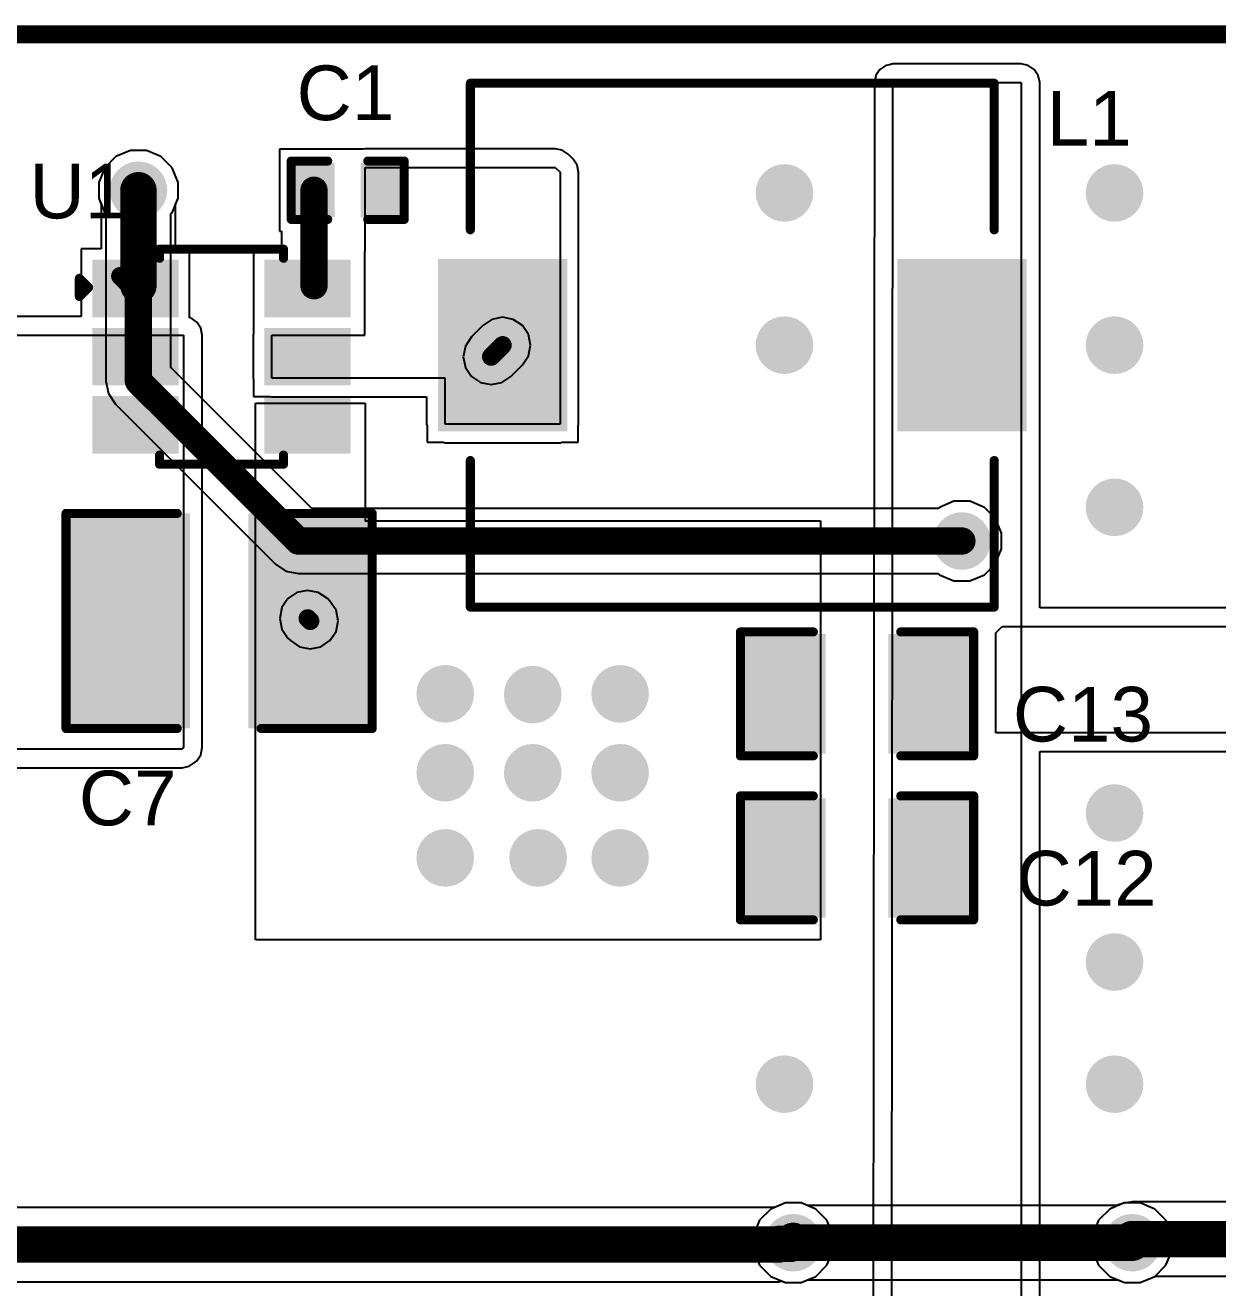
# Model space of a CAD drawing. Header units: inches. Extents: x -0.24 to 5.71, y -0.19 to 1.19.
# Drawn here: x 2.761 to 3.415, y 0.5 to 1.193 of the extents above; entities that cross this region are included whole.
import ezdxf

# ---------------------------------------------------------------- set-up
doc = ezdxf.new("R2010")
doc.units = ezdxf.units.IN
doc.header["$MEASUREMENT"] = 0
for name, color, linetype in [('Board Outline', 216, 'Continuous'), ('Bottom Layer', 5, 'Continuous'), ('Bottom Solder', 6, 'Continuous'), ('Top Layer', 1, 'Continuous'), ('Top Overlay', 2, 'Continuous'), ('Top Paste', 8, 'Continuous'), ('Top Solder', 216, 'Continuous'), ('Via Holes', 16, 'Continuous')]:
    doc.layers.add(name, color=color, linetype=linetype)
doc.styles.add('Arial', font='', dxfattribs={"height": 0.2})
doc.styles.get('Arial').set_extended_font_data('Arial')

# ---------------------------------------------------------------- blocks, each defined once
blk = doc.blocks.new('YPRH0703_4R7M_8')
at = {"layer": 'Top Layer'}
for points in [[(-0.15748, 0.04331), (-0.09449, 0.04331), (-0.09449, -0.04331), (-0.15748, -0.04331)], [(0.09449, 0.04331), (0.15748, 0.04331), (0.15748, -0.04331), (0.09449, -0.04331)]]:
    blk.add_hatch(color=1, dxfattribs=at).paths.add_polyline_path(points)
at = {"layer": 'Top Paste'}
for points in [[(-0.15748, 0.04331), (-0.09449, 0.04331), (-0.09449, -0.04331), (-0.15748, -0.04331)], [(0.09449, 0.04331), (0.15748, 0.04331), (0.15748, -0.04331), (0.09449, -0.04331)]]:
    blk.add_hatch(color=8, dxfattribs=at).paths.add_polyline_path(points)
at = {"layer": 'Top Solder'}
for points in [[(-0.16148, 0.04731), (-0.09049, 0.04731), (-0.09049, -0.04731), (-0.16148, -0.04731)], [(0.09049, 0.04731), (0.16148, 0.04731), (0.16148, -0.04731), (0.09049, -0.04731)]]:
    blk.add_hatch(color=216, dxfattribs=at).paths.add_polyline_path(points)
at = {"layer": 'Top Overlay', "const_width": 0.005}
for points in [[(-0.1437, 0.0633), (-0.1437, 0.1437)], [(-0.1437, 0.1437), (0.1437, 0.1437)], [(0.1437, 0.0633), (0.1437, 0.1437)], [(-0.1437, -0.1437), (-0.1437, -0.0633)], [(0.1437, -0.1437), (0.1437, -0.0633)], [(-0.1437, -0.1437), (0.1437, -0.1437)]]:
    blk.add_lwpolyline(points, dxfattribs=at)
at = {"layer": 'Top Overlay', "const_width": 0.0025}
for points in [[(-0.14495, 0.1437, 1), (-0.14245, 0.1437, 1)], [(-0.14495, 0.1437, 1), (-0.14245, 0.1437, 1)], [(0.14245, 0.1437, 1), (0.14495, 0.1437, 1)], [(0.14245, 0.1437, 1), (0.14495, 0.1437, 1)], [(-0.14495, 0.0633, 1), (-0.14245, 0.0633, 1)], [(0.14245, 0.0633, 1), (0.14495, 0.0633, 1)], [(-0.14495, -0.0633, 1), (-0.14245, -0.0633, 1)], [(0.14245, -0.0633, 1), (0.14495, -0.0633, 1)], [(-0.14495, -0.1437, 1), (-0.14245, -0.1437, 1)], [(-0.14495, -0.1437, 1), (-0.14245, -0.1437, 1)], [(0.14245, -0.1437, 1), (0.14495, -0.1437, 1)], [(0.14245, -0.1437, 1), (0.14495, -0.1437, 1)]]:
    blk.add_lwpolyline(points, format="xyb", close=True, dxfattribs=at)
blk = doc.blocks.new('TSOT_23_6_14')
at = {"layer": 'Top Layer'}
for points in [[(-0.06693, 0.04921), (-0.02756, 0.04921), (-0.02756, 0.02559), (-0.06693, 0.02559)], [(0.02756, 0.04921), (0.06693, 0.04921), (0.06693, 0.02559), (0.02756, 0.02559)], [(-0.06693, 0.01181), (-0.02756, 0.01181), (-0.02756, -0.01181), (-0.06693, -0.01181)], [(0.02756, 0.01181), (0.06693, 0.01181), (0.06693, -0.01181), (0.02756, -0.01181)], [(-0.06693, -0.02559), (-0.02756, -0.02559), (-0.02756, -0.04921), (-0.06693, -0.04921)], [(0.02756, -0.02559), (0.06693, -0.02559), (0.06693, -0.04921), (0.02756, -0.04921)]]:
    blk.add_hatch(color=1, dxfattribs=at).paths.add_polyline_path(points)
at = {"layer": 'Top Paste'}
for points in [[(-0.06693, 0.04921), (-0.02756, 0.04921), (-0.02756, 0.02559), (-0.06693, 0.02559)], [(0.02756, 0.04921), (0.06693, 0.04921), (0.06693, 0.02559), (0.02756, 0.02559)], [(-0.06693, 0.01181), (-0.02756, 0.01181), (-0.02756, -0.01181), (-0.06693, -0.01181)], [(0.02756, 0.01181), (0.06693, 0.01181), (0.06693, -0.01181), (0.02756, -0.01181)], [(-0.06693, -0.02559), (-0.02756, -0.02559), (-0.02756, -0.04921), (-0.06693, -0.04921)], [(0.02756, -0.02559), (0.06693, -0.02559), (0.06693, -0.04921), (0.02756, -0.04921)]]:
    blk.add_hatch(color=8, dxfattribs=at).paths.add_polyline_path(points)
at = {"layer": 'Top Solder'}
for points in [[(-0.07093, 0.05321), (-0.02356, 0.05321), (-0.02356, 0.02159), (-0.07093, 0.02159)], [(0.02356, 0.05321), (0.07093, 0.05321), (0.07093, 0.02159), (0.02356, 0.02159)], [(-0.07093, 0.01581), (-0.02356, 0.01581), (-0.02356, -0.01581), (-0.07093, -0.01581)], [(0.02356, 0.01581), (0.07093, 0.01581), (0.07093, -0.01581), (0.02356, -0.01581)], [(-0.07093, -0.02159), (-0.02356, -0.02159), (-0.02356, -0.05321), (-0.07093, -0.05321)], [(0.02356, -0.02159), (0.07093, -0.02159), (0.07093, -0.05321), (0.02356, -0.05321)]]:
    blk.add_hatch(color=216, dxfattribs=at).paths.add_polyline_path(points)
at = {"layer": 'Top Overlay', "const_width": 0.005}
for points in [[(-0.034, 0.059), (0.034, 0.059)], [(-0.034, 0.054), (-0.034, 0.059)], [(0.034, 0.054), (0.034, 0.059)], [(-0.078, 0.033), (-0.078, 0.043)], [(-0.078, 0.043), (-0.073, 0.038)], [(-0.078, 0.033), (-0.073, 0.038)], [(-0.034, -0.059), (-0.034, -0.054)], [(0.034, -0.059), (0.034, -0.054)], [(-0.034, -0.059), (0.034, -0.059)]]:
    blk.add_lwpolyline(points, dxfattribs=at)
at = {"layer": 'Top Overlay', "const_width": 0.0025}
for points in [[(-0.03525, 0.059, 1), (-0.03275, 0.059, 1)], [(-0.03525, 0.059, 1), (-0.03275, 0.059, 1)], [(-0.03525, 0.054, 1), (-0.03275, 0.054, 1)], [(0.03275, 0.059, 1), (0.03525, 0.059, 1)], [(0.03275, 0.059, 1), (0.03525, 0.059, 1)], [(0.03275, 0.054, 1), (0.03525, 0.054, 1)], [(-0.07925, 0.043, 1), (-0.07675, 0.043, 1)], [(-0.07925, 0.043, 1), (-0.07675, 0.043, 1)], [(-0.07925, 0.033, 1), (-0.07675, 0.033, 1)], [(-0.07925, 0.033, 1), (-0.07675, 0.033, 1)], [(-0.07425, 0.038, 1), (-0.07175, 0.038, 1)], [(-0.07425, 0.038, 1), (-0.07175, 0.038, 1)], [(-0.03525, -0.054, 1), (-0.03275, -0.054, 1)], [(0.03275, -0.054, 1), (0.03525, -0.054, 1)], [(-0.03525, -0.059, 1), (-0.03275, -0.059, 1)], [(-0.03525, -0.059, 1), (-0.03275, -0.059, 1)], [(0.03275, -0.059, 1), (0.03525, -0.059, 1)], [(0.03275, -0.059, 1), (0.03525, -0.059, 1)]]:
    blk.add_lwpolyline(points, format="xyb", close=True, dxfattribs=at)
blk = doc.blocks.new('C___0805_58')
at = {"layer": 'Top Layer'}
for points in [[(-0.06, 0.03), (-0.02, 0.03), (-0.02, -0.03), (-0.06, -0.03)], [(0.02, 0.03), (0.06, 0.03), (0.06, -0.03), (0.02, -0.03)]]:
    blk.add_hatch(color=1, dxfattribs=at).paths.add_polyline_path(points)
at = {"layer": 'Top Paste'}
for points in [[(-0.06, 0.03), (-0.02, 0.03), (-0.02, -0.03), (-0.06, -0.03)], [(0.02, 0.03), (0.06, 0.03), (0.06, -0.03), (0.02, -0.03)]]:
    blk.add_hatch(color=8, dxfattribs=at).paths.add_polyline_path(points)
at = {"layer": 'Top Solder'}
for points in [[(-0.06276, 0.03276), (-0.01724, 0.03276), (-0.01724, -0.03276), (-0.06276, -0.03276)], [(0.01724, 0.03276), (0.06276, 0.03276), (0.06276, -0.03276), (0.01724, -0.03276)]]:
    blk.add_hatch(color=216, dxfattribs=at).paths.add_polyline_path(points)
at = {"layer": 'Top Overlay', "const_width": 0.005}
for points in [[(-0.064, -0.034), (-0.064, 0.034)], [(-0.064, 0.034), (-0.024, 0.034)], [(0.024, 0.034), (0.064, 0.034)], [(0.064, -0.034), (0.064, 0.034)], [(-0.064, -0.034), (-0.024, -0.034)], [(0.024, -0.034), (0.064, -0.034)]]:
    blk.add_lwpolyline(points, dxfattribs=at)
at = {"layer": 'Top Overlay', "const_width": 0.0025}
for points in [[(-0.06525, 0.034, 1), (-0.06275, 0.034, 1)], [(-0.06525, 0.034, 1), (-0.06275, 0.034, 1)], [(-0.02525, 0.034, 1), (-0.02275, 0.034, 1)], [(0.02275, 0.034, 1), (0.02525, 0.034, 1)], [(0.06275, 0.034, 1), (0.06525, 0.034, 1)], [(0.06275, 0.034, 1), (0.06525, 0.034, 1)], [(-0.06525, -0.034, 1), (-0.06275, -0.034, 1)], [(-0.06525, -0.034, 1), (-0.06275, -0.034, 1)], [(-0.02525, -0.034, 1), (-0.02275, -0.034, 1)], [(0.02275, -0.034, 1), (0.02525, -0.034, 1)], [(0.06275, -0.034, 1), (0.06525, -0.034, 1)], [(0.06275, -0.034, 1), (0.06525, -0.034, 1)]]:
    blk.add_lwpolyline(points, format="xyb", close=True, dxfattribs=at)
blk = doc.blocks.new('C___0805_59')
at = {"layer": 'Top Layer'}
for points in [[(-0.06, 0.03), (-0.02, 0.03), (-0.02, -0.03), (-0.06, -0.03)], [(0.02, 0.03), (0.06, 0.03), (0.06, -0.03), (0.02, -0.03)]]:
    blk.add_hatch(color=1, dxfattribs=at).paths.add_polyline_path(points)
at = {"layer": 'Top Paste'}
for points in [[(-0.06, 0.03), (-0.02, 0.03), (-0.02, -0.03), (-0.06, -0.03)], [(0.02, 0.03), (0.06, 0.03), (0.06, -0.03), (0.02, -0.03)]]:
    blk.add_hatch(color=8, dxfattribs=at).paths.add_polyline_path(points)
at = {"layer": 'Top Solder'}
for points in [[(-0.06276, 0.03276), (-0.01724, 0.03276), (-0.01724, -0.03276), (-0.06276, -0.03276)], [(0.01724, 0.03276), (0.06276, 0.03276), (0.06276, -0.03276), (0.01724, -0.03276)]]:
    blk.add_hatch(color=216, dxfattribs=at).paths.add_polyline_path(points)
at = {"layer": 'Top Overlay', "const_width": 0.005}
for points in [[(-0.064, -0.034), (-0.064, 0.034)], [(-0.064, 0.034), (-0.024, 0.034)], [(0.024, 0.034), (0.064, 0.034)], [(0.064, -0.034), (0.064, 0.034)], [(-0.064, -0.034), (-0.024, -0.034)], [(0.024, -0.034), (0.064, -0.034)]]:
    blk.add_lwpolyline(points, dxfattribs=at)
at = {"layer": 'Top Overlay', "const_width": 0.0025}
for points in [[(-0.06525, 0.034, 1), (-0.06275, 0.034, 1)], [(-0.06525, 0.034, 1), (-0.06275, 0.034, 1)], [(-0.02525, 0.034, 1), (-0.02275, 0.034, 1)], [(0.02275, 0.034, 1), (0.02525, 0.034, 1)], [(0.06275, 0.034, 1), (0.06525, 0.034, 1)], [(0.06275, 0.034, 1), (0.06525, 0.034, 1)], [(-0.06525, -0.034, 1), (-0.06275, -0.034, 1)], [(-0.06525, -0.034, 1), (-0.06275, -0.034, 1)], [(-0.02525, -0.034, 1), (-0.02275, -0.034, 1)], [(0.02275, -0.034, 1), (0.02525, -0.034, 1)], [(0.06275, -0.034, 1), (0.06525, -0.034, 1)], [(0.06275, -0.034, 1), (0.06525, -0.034, 1)]]:
    blk.add_lwpolyline(points, format="xyb", close=True, dxfattribs=at)
blk = doc.blocks.new('C___1210_64')
at = {"layer": 'Top Layer'}
for points in [[(-0.08, 0.055), (-0.02, 0.055), (-0.02, -0.055), (-0.08, -0.055)], [(0.02, 0.055), (0.08, 0.055), (0.08, -0.055), (0.02, -0.055)]]:
    blk.add_hatch(color=1, dxfattribs=at).paths.add_polyline_path(points)
at = {"layer": 'Top Paste'}
for points in [[(-0.08, 0.055), (-0.02, 0.055), (-0.02, -0.055), (-0.08, -0.055)], [(0.02, 0.055), (0.08, 0.055), (0.08, -0.055), (0.02, -0.055)]]:
    blk.add_hatch(color=8, dxfattribs=at).paths.add_polyline_path(points)
at = {"layer": 'Top Solder'}
for points in [[(-0.084, 0.059), (-0.016, 0.059), (-0.016, -0.059), (-0.084, -0.059)], [(0.016, 0.059), (0.084, 0.059), (0.084, -0.059), (0.016, -0.059)]]:
    blk.add_hatch(color=216, dxfattribs=at).paths.add_polyline_path(points)
at = {"layer": 'Top Overlay', "const_width": 0.005}
for points in [[(-0.023, 0.059), (-0.084, 0.059)], [(-0.084, 0.059), (-0.084, -0.059)], [(0.084, 0.059), (0.023, 0.059)], [(0.084, 0.059), (0.084, -0.059)], [(-0.023, -0.059), (-0.084, -0.059)], [(0.084, -0.059), (0.023, -0.059)]]:
    blk.add_lwpolyline(points, dxfattribs=at)
at = {"layer": 'Top Overlay', "const_width": 0.0025}
for points in [[(-0.08525, 0.059, 1), (-0.08275, 0.059, 1)], [(-0.08525, 0.059, 1), (-0.08275, 0.059, 1)], [(-0.02425, 0.059, 1), (-0.02175, 0.059, 1)], [(0.02175, 0.059, 1), (0.02425, 0.059, 1)], [(0.08275, 0.059, 1), (0.08525, 0.059, 1)], [(0.08275, 0.059, 1), (0.08525, 0.059, 1)], [(-0.08525, -0.059, 1), (-0.08275, -0.059, 1)], [(-0.08525, -0.059, 1), (-0.08275, -0.059, 1)], [(-0.02425, -0.059, 1), (-0.02175, -0.059, 1)], [(0.02175, -0.059, 1), (0.02425, -0.059, 1)], [(0.08275, -0.059, 1), (0.08525, -0.059, 1)], [(0.08275, -0.059, 1), (0.08525, -0.059, 1)]]:
    blk.add_lwpolyline(points, format="xyb", close=True, dxfattribs=at)
blk = doc.blocks.new('C___0402_68')
at = {"layer": 'Top Layer'}
for points in [[(-0.0275, -0.0125), (-0.0275, 0.0125), (-0.0095, 0.0125), (-0.0095, -0.0125)], [(0.0095, -0.0125), (0.0095, 0.0125), (0.0275, 0.0125), (0.0275, -0.0125)]]:
    blk.add_hatch(color=1, dxfattribs=at).paths.add_polyline_path(points)
at = {"layer": 'Top Paste'}
for points in [[(-0.0275, -0.0125), (-0.0275, 0.0125), (-0.0095, 0.0125), (-0.0095, -0.0125)], [(0.0095, -0.0125), (0.0095, 0.0125), (0.0275, 0.0125), (0.0275, -0.0125)]]:
    blk.add_hatch(color=8, dxfattribs=at).paths.add_polyline_path(points)
at = {"layer": 'Top Solder'}
for points in [[(-0.02986, -0.01486), (-0.02986, 0.01486), (-0.00714, 0.01486), (-0.00714, -0.01486)], [(0.00714, -0.01486), (0.00714, 0.01486), (0.02986, 0.01486), (0.02986, -0.01486)]]:
    blk.add_hatch(color=216, dxfattribs=at).paths.add_polyline_path(points)
at = {"layer": 'Top Overlay', "const_width": 0.005}
for points in [[(-0.031, 0.016), (-0.031, -0.016)], [(-0.011, 0.016), (-0.031, 0.016)], [(0.031, 0.016), (0.011, 0.016)], [(0.031, 0.016), (0.031, -0.016)], [(-0.011, -0.016), (-0.031, -0.016)], [(0.031, -0.016), (0.011, -0.016)]]:
    blk.add_lwpolyline(points, dxfattribs=at)
at = {"layer": 'Top Overlay', "const_width": 0.0025}
for points in [[(-0.03225, 0.016, 1), (-0.02975, 0.016, 1)], [(-0.03225, 0.016, 1), (-0.02975, 0.016, 1)], [(-0.01225, 0.016, 1), (-0.00975, 0.016, 1)], [(0.00975, 0.016, 1), (0.01225, 0.016, 1)], [(0.02975, 0.016, 1), (0.03225, 0.016, 1)], [(0.02975, 0.016, 1), (0.03225, 0.016, 1)], [(-0.03225, -0.016, 1), (-0.02975, -0.016, 1)], [(-0.03225, -0.016, 1), (-0.02975, -0.016, 1)], [(-0.01225, -0.016, 1), (-0.00975, -0.016, 1)], [(0.00975, -0.016, 1), (0.01225, -0.016, 1)], [(0.02975, -0.016, 1), (0.03225, -0.016, 1)], [(0.02975, -0.016, 1), (0.03225, -0.016, 1)]]:
    blk.add_lwpolyline(points, format="xyb", close=True, dxfattribs=at)

msp = doc.modelspace()

# ---------------------------------------------------------------- hatches: boundary and pattern name
at = {"layer": 'Bottom Layer'}
h = msp.add_hatch(color=5, dxfattribs=at)
edge = h.paths.add_edge_path()
edge.add_arc((2.82272, 1.10247), 0.01181, 0, 360)
h = msp.add_hatch(color=5, dxfattribs=at)
edge = h.paths.add_edge_path()
edge.add_arc((3.17717, 1.101), 0.01181, 0, 360)
h = msp.add_hatch(color=5, dxfattribs=at)
edge = h.paths.add_edge_path()
edge.add_arc((3.35827, 1.101), 0.01181, 0, 360)
h = msp.add_hatch(color=5, dxfattribs=at)
edge = h.paths.add_edge_path()
edge.add_arc((3.17717, 1.01747), 0.01181, 0, 360)
h = msp.add_hatch(color=5, dxfattribs=at)
edge = h.paths.add_edge_path()
edge.add_arc((3.35827, 1.01747), 0.01181, 0, 360)
h = msp.add_hatch(color=5, dxfattribs=at)
edge = h.paths.add_edge_path()
edge.add_arc((3.35827, 0.92849), 0.01181, 0, 360)
h = msp.add_hatch(color=5, dxfattribs=at)
edge = h.paths.add_edge_path()
edge.add_arc((3.27452, 0.91), 0.01181, 0, 360)
h = msp.add_hatch(color=5, dxfattribs=at)
edge = h.paths.add_edge_path()
edge.add_arc((2.99106, 0.82616), 0.01181, 0, 360)
h = msp.add_hatch(color=5, dxfattribs=at)
edge = h.paths.add_edge_path()
edge.add_arc((3.03906, 0.82571), 0.01181, 0, 360)
h = msp.add_hatch(color=5, dxfattribs=at)
edge = h.paths.add_edge_path()
edge.add_arc((3.087, 0.82615), 0.01181, 0, 360)
h = msp.add_hatch(color=5, dxfattribs=at)
edge = h.paths.add_edge_path()
edge.add_arc((2.99106, 0.78286), 0.01181, 0, 360)
h = msp.add_hatch(color=5, dxfattribs=at)
edge = h.paths.add_edge_path()
edge.add_arc((3.03906, 0.78286), 0.01181, 0, 360)
h = msp.add_hatch(color=5, dxfattribs=at)
edge = h.paths.add_edge_path()
edge.add_arc((3.087, 0.78286), 0.01181, 0, 360)
h = msp.add_hatch(color=5, dxfattribs=at)
edge = h.paths.add_edge_path()
edge.add_arc((3.35827, 0.76076), 0.01181, 0, 360)
h = msp.add_hatch(color=5, dxfattribs=at)
edge = h.paths.add_edge_path()
edge.add_arc((2.99106, 0.73615), 0.01181, 0, 360)
h = msp.add_hatch(color=5, dxfattribs=at)
edge = h.paths.add_edge_path()
edge.add_arc((3.042, 0.73616), 0.01181, 0, 360)
h = msp.add_hatch(color=5, dxfattribs=at)
edge = h.paths.add_edge_path()
edge.add_arc((3.087, 0.73616), 0.01181, 0, 360)
h = msp.add_hatch(color=5, dxfattribs=at)
edge = h.paths.add_edge_path()
edge.add_arc((3.35827, 0.679), 0.01181, 0, 360)
h = msp.add_hatch(color=5, dxfattribs=at)
edge = h.paths.add_edge_path()
edge.add_arc((3.17717, 0.612), 0.01181, 0, 360)
h = msp.add_hatch(color=5, dxfattribs=at)
edge = h.paths.add_edge_path()
edge.add_arc((3.35827, 0.612), 0.01181, 0, 360)
h = msp.add_hatch(color=5, dxfattribs=at)
edge = h.paths.add_edge_path()
edge.add_arc((3.182, 0.525), 0.01181, 0, 360)
h = msp.add_hatch(color=5, dxfattribs=at)
edge = h.paths.add_edge_path()
edge.add_arc((3.368, 0.525), 0.01181, 0, 360)
at = {"layer": 'Bottom Solder'}
h = msp.add_hatch(color=6, dxfattribs=at)
edge = h.paths.add_edge_path()
edge.add_arc((2.82272, 1.10247), 0.01581, 0, 360)
h = msp.add_hatch(color=6, dxfattribs=at)
edge = h.paths.add_edge_path()
edge.add_arc((3.17717, 1.101), 0.01581, 0, 360)
h = msp.add_hatch(color=6, dxfattribs=at)
edge = h.paths.add_edge_path()
edge.add_arc((3.35827, 1.101), 0.01581, 0, 360)
h = msp.add_hatch(color=6, dxfattribs=at)
edge = h.paths.add_edge_path()
edge.add_arc((3.17717, 1.01747), 0.01581, 0, 360)
h = msp.add_hatch(color=6, dxfattribs=at)
edge = h.paths.add_edge_path()
edge.add_arc((3.35827, 1.01747), 0.01581, 0, 360)
h = msp.add_hatch(color=6, dxfattribs=at)
edge = h.paths.add_edge_path()
edge.add_arc((3.35827, 0.92849), 0.01581, 0, 360)
h = msp.add_hatch(color=6, dxfattribs=at)
edge = h.paths.add_edge_path()
edge.add_arc((3.27452, 0.91), 0.01581, 0, 360)
h = msp.add_hatch(color=6, dxfattribs=at)
edge = h.paths.add_edge_path()
edge.add_arc((2.99106, 0.82616), 0.01581, 0, 360)
h = msp.add_hatch(color=6, dxfattribs=at)
edge = h.paths.add_edge_path()
edge.add_arc((3.03906, 0.82571), 0.01581, 0, 360)
h = msp.add_hatch(color=6, dxfattribs=at)
edge = h.paths.add_edge_path()
edge.add_arc((3.087, 0.82615), 0.01581, 0, 360)
h = msp.add_hatch(color=6, dxfattribs=at)
edge = h.paths.add_edge_path()
edge.add_arc((2.99106, 0.78286), 0.01581, 0, 360)
h = msp.add_hatch(color=6, dxfattribs=at)
edge = h.paths.add_edge_path()
edge.add_arc((3.03906, 0.78286), 0.01581, 0, 360)
h = msp.add_hatch(color=6, dxfattribs=at)
edge = h.paths.add_edge_path()
edge.add_arc((3.087, 0.78286), 0.01581, 0, 360)
h = msp.add_hatch(color=6, dxfattribs=at)
edge = h.paths.add_edge_path()
edge.add_arc((3.35827, 0.76076), 0.01581, 0, 360)
h = msp.add_hatch(color=6, dxfattribs=at)
edge = h.paths.add_edge_path()
edge.add_arc((2.99106, 0.73615), 0.01581, 0, 360)
h = msp.add_hatch(color=6, dxfattribs=at)
edge = h.paths.add_edge_path()
edge.add_arc((3.042, 0.73616), 0.01581, 0, 360)
h = msp.add_hatch(color=6, dxfattribs=at)
edge = h.paths.add_edge_path()
edge.add_arc((3.087, 0.73616), 0.01581, 0, 360)
h = msp.add_hatch(color=6, dxfattribs=at)
edge = h.paths.add_edge_path()
edge.add_arc((3.35827, 0.679), 0.01581, 0, 360)
h = msp.add_hatch(color=6, dxfattribs=at)
edge = h.paths.add_edge_path()
edge.add_arc((3.17717, 0.612), 0.01581, 0, 360)
h = msp.add_hatch(color=6, dxfattribs=at)
edge = h.paths.add_edge_path()
edge.add_arc((3.35827, 0.612), 0.01581, 0, 360)
h = msp.add_hatch(color=6, dxfattribs=at)
edge = h.paths.add_edge_path()
edge.add_arc((3.182, 0.525), 0.01581, 0, 360)
h = msp.add_hatch(color=6, dxfattribs=at)
edge = h.paths.add_edge_path()
edge.add_arc((3.368, 0.525), 0.01581, 0, 360)
at = {"layer": 'Top Layer'}
h = msp.add_hatch(color=1, dxfattribs=at)
edge = h.paths.add_edge_path()
edge.add_arc((2.82272, 1.10247), 0.01181, 0, 360)
h = msp.add_hatch(color=1, dxfattribs=at)
edge = h.paths.add_edge_path()
edge.add_arc((3.17717, 1.101), 0.01181, 0, 360)
h = msp.add_hatch(color=1, dxfattribs=at)
edge = h.paths.add_edge_path()
edge.add_arc((3.35827, 1.101), 0.01181, 0, 360)
h = msp.add_hatch(color=1, dxfattribs=at)
edge = h.paths.add_edge_path()
edge.add_arc((3.17717, 1.01747), 0.01181, 0, 360)
h = msp.add_hatch(color=1, dxfattribs=at)
edge = h.paths.add_edge_path()
edge.add_arc((3.35827, 1.01747), 0.01181, 0, 360)
h = msp.add_hatch(color=1, dxfattribs=at)
edge = h.paths.add_edge_path()
edge.add_arc((3.35827, 0.92849), 0.01181, 0, 360)
h = msp.add_hatch(color=1, dxfattribs=at)
edge = h.paths.add_edge_path()
edge.add_arc((3.27452, 0.91), 0.01181, 0, 360)
h = msp.add_hatch(color=1, dxfattribs=at)
edge = h.paths.add_edge_path()
edge.add_arc((2.99106, 0.82616), 0.01181, 0, 360)
h = msp.add_hatch(color=1, dxfattribs=at)
edge = h.paths.add_edge_path()
edge.add_arc((3.03906, 0.82571), 0.01181, 0, 360)
h = msp.add_hatch(color=1, dxfattribs=at)
edge = h.paths.add_edge_path()
edge.add_arc((3.087, 0.82615), 0.01181, 0, 360)
h = msp.add_hatch(color=1, dxfattribs=at)
edge = h.paths.add_edge_path()
edge.add_arc((2.99106, 0.78286), 0.01181, 0, 360)
h = msp.add_hatch(color=1, dxfattribs=at)
edge = h.paths.add_edge_path()
edge.add_arc((3.03906, 0.78286), 0.01181, 0, 360)
h = msp.add_hatch(color=1, dxfattribs=at)
edge = h.paths.add_edge_path()
edge.add_arc((3.087, 0.78286), 0.01181, 0, 360)
h = msp.add_hatch(color=1, dxfattribs=at)
edge = h.paths.add_edge_path()
edge.add_arc((3.35827, 0.76076), 0.01181, 0, 360)
h = msp.add_hatch(color=1, dxfattribs=at)
edge = h.paths.add_edge_path()
edge.add_arc((2.99106, 0.73615), 0.01181, 0, 360)
h = msp.add_hatch(color=1, dxfattribs=at)
edge = h.paths.add_edge_path()
edge.add_arc((3.042, 0.73616), 0.01181, 0, 360)
h = msp.add_hatch(color=1, dxfattribs=at)
edge = h.paths.add_edge_path()
edge.add_arc((3.087, 0.73616), 0.01181, 0, 360)
h = msp.add_hatch(color=1, dxfattribs=at)
edge = h.paths.add_edge_path()
edge.add_arc((3.35827, 0.679), 0.01181, 0, 360)
h = msp.add_hatch(color=1, dxfattribs=at)
edge = h.paths.add_edge_path()
edge.add_arc((3.17717, 0.612), 0.01181, 0, 360)
h = msp.add_hatch(color=1, dxfattribs=at)
edge = h.paths.add_edge_path()
edge.add_arc((3.35827, 0.612), 0.01181, 0, 360)
h = msp.add_hatch(color=1, dxfattribs=at)
edge = h.paths.add_edge_path()
edge.add_arc((3.182, 0.525), 0.01181, 0, 360)
h = msp.add_hatch(color=1, dxfattribs=at)
edge = h.paths.add_edge_path()
edge.add_arc((3.368, 0.525), 0.01181, 0, 360)
at = {"layer": 'Top Solder'}
h = msp.add_hatch(color=216, dxfattribs=at)
edge = h.paths.add_edge_path()
edge.add_arc((2.82272, 1.10247), 0.01581, 0, 360)
h = msp.add_hatch(color=216, dxfattribs=at)
edge = h.paths.add_edge_path()
edge.add_arc((3.17717, 1.101), 0.01581, 0, 360)
h = msp.add_hatch(color=216, dxfattribs=at)
edge = h.paths.add_edge_path()
edge.add_arc((3.35827, 1.101), 0.01581, 0, 360)
h = msp.add_hatch(color=216, dxfattribs=at)
edge = h.paths.add_edge_path()
edge.add_arc((3.17717, 1.01747), 0.01581, 0, 360)
h = msp.add_hatch(color=216, dxfattribs=at)
edge = h.paths.add_edge_path()
edge.add_arc((3.35827, 1.01747), 0.01581, 0, 360)
h = msp.add_hatch(color=216, dxfattribs=at)
edge = h.paths.add_edge_path()
edge.add_arc((3.35827, 0.92849), 0.01581, 0, 360)
h = msp.add_hatch(color=216, dxfattribs=at)
edge = h.paths.add_edge_path()
edge.add_arc((3.27452, 0.91), 0.01581, 0, 360)
h = msp.add_hatch(color=216, dxfattribs=at)
edge = h.paths.add_edge_path()
edge.add_arc((2.99106, 0.82616), 0.01581, 0, 360)
h = msp.add_hatch(color=216, dxfattribs=at)
edge = h.paths.add_edge_path()
edge.add_arc((3.03906, 0.82571), 0.01581, 0, 360)
h = msp.add_hatch(color=216, dxfattribs=at)
edge = h.paths.add_edge_path()
edge.add_arc((3.087, 0.82615), 0.01581, 0, 360)
h = msp.add_hatch(color=216, dxfattribs=at)
edge = h.paths.add_edge_path()
edge.add_arc((2.99106, 0.78286), 0.01581, 0, 360)
h = msp.add_hatch(color=216, dxfattribs=at)
edge = h.paths.add_edge_path()
edge.add_arc((3.03906, 0.78286), 0.01581, 0, 360)
h = msp.add_hatch(color=216, dxfattribs=at)
edge = h.paths.add_edge_path()
edge.add_arc((3.087, 0.78286), 0.01581, 0, 360)
h = msp.add_hatch(color=216, dxfattribs=at)
edge = h.paths.add_edge_path()
edge.add_arc((3.35827, 0.76076), 0.01581, 0, 360)
h = msp.add_hatch(color=216, dxfattribs=at)
edge = h.paths.add_edge_path()
edge.add_arc((2.99106, 0.73615), 0.01581, 0, 360)
h = msp.add_hatch(color=216, dxfattribs=at)
edge = h.paths.add_edge_path()
edge.add_arc((3.042, 0.73616), 0.01581, 0, 360)
h = msp.add_hatch(color=216, dxfattribs=at)
edge = h.paths.add_edge_path()
edge.add_arc((3.087, 0.73616), 0.01581, 0, 360)
h = msp.add_hatch(color=216, dxfattribs=at)
edge = h.paths.add_edge_path()
edge.add_arc((3.35827, 0.679), 0.01581, 0, 360)
h = msp.add_hatch(color=216, dxfattribs=at)
edge = h.paths.add_edge_path()
edge.add_arc((3.17717, 0.612), 0.01581, 0, 360)
h = msp.add_hatch(color=216, dxfattribs=at)
edge = h.paths.add_edge_path()
edge.add_arc((3.35827, 0.612), 0.01581, 0, 360)
h = msp.add_hatch(color=216, dxfattribs=at)
edge = h.paths.add_edge_path()
edge.add_arc((3.182, 0.525), 0.01581, 0, 360)
h = msp.add_hatch(color=216, dxfattribs=at)
edge = h.paths.add_edge_path()
edge.add_arc((3.368, 0.525), 0.01581, 0, 360)
at = {"layer": 'Via Holes'}
h = msp.add_hatch(color=7, dxfattribs=at)
edge = h.paths.add_edge_path()
edge.add_arc((2.82272, 1.10247), 0.00591, 0, 360)
h = msp.add_hatch(color=7, dxfattribs=at)
edge = h.paths.add_edge_path()
edge.add_arc((3.17717, 1.101), 0.00591, 0, 360)
h = msp.add_hatch(color=7, dxfattribs=at)
edge = h.paths.add_edge_path()
edge.add_arc((3.35827, 1.101), 0.00591, 0, 360)
h = msp.add_hatch(color=7, dxfattribs=at)
edge = h.paths.add_edge_path()
edge.add_arc((3.17717, 1.01747), 0.00591, 0, 360)
h = msp.add_hatch(color=7, dxfattribs=at)
edge = h.paths.add_edge_path()
edge.add_arc((3.35827, 1.01747), 0.00591, 0, 360)
h = msp.add_hatch(color=7, dxfattribs=at)
edge = h.paths.add_edge_path()
edge.add_arc((3.35827, 0.92849), 0.00591, 0, 360)
h = msp.add_hatch(color=7, dxfattribs=at)
edge = h.paths.add_edge_path()
edge.add_arc((3.27452, 0.91), 0.00591, 0, 360)
h = msp.add_hatch(color=7, dxfattribs=at)
edge = h.paths.add_edge_path()
edge.add_arc((2.99106, 0.82616), 0.00591, 0, 360)
h = msp.add_hatch(color=7, dxfattribs=at)
edge = h.paths.add_edge_path()
edge.add_arc((3.03906, 0.82571), 0.00591, 0, 360)
h = msp.add_hatch(color=7, dxfattribs=at)
edge = h.paths.add_edge_path()
edge.add_arc((3.087, 0.82615), 0.00591, 0, 360)
h = msp.add_hatch(color=7, dxfattribs=at)
edge = h.paths.add_edge_path()
edge.add_arc((2.99106, 0.78286), 0.00591, 0, 360)
h = msp.add_hatch(color=7, dxfattribs=at)
edge = h.paths.add_edge_path()
edge.add_arc((3.03906, 0.78286), 0.00591, 0, 360)
h = msp.add_hatch(color=7, dxfattribs=at)
edge = h.paths.add_edge_path()
edge.add_arc((3.087, 0.78286), 0.00591, 0, 360)
h = msp.add_hatch(color=7, dxfattribs=at)
edge = h.paths.add_edge_path()
edge.add_arc((3.35827, 0.76076), 0.00591, 0, 360)
h = msp.add_hatch(color=7, dxfattribs=at)
edge = h.paths.add_edge_path()
edge.add_arc((2.99106, 0.73615), 0.00591, 0, 360)
h = msp.add_hatch(color=7, dxfattribs=at)
edge = h.paths.add_edge_path()
edge.add_arc((3.042, 0.73616), 0.00591, 0, 360)
h = msp.add_hatch(color=7, dxfattribs=at)
edge = h.paths.add_edge_path()
edge.add_arc((3.087, 0.73616), 0.00591, 0, 360)
h = msp.add_hatch(color=7, dxfattribs=at)
edge = h.paths.add_edge_path()
edge.add_arc((3.35827, 0.679), 0.00591, 0, 360)
h = msp.add_hatch(color=7, dxfattribs=at)
edge = h.paths.add_edge_path()
edge.add_arc((3.17717, 0.612), 0.00591, 0, 360)
h = msp.add_hatch(color=7, dxfattribs=at)
edge = h.paths.add_edge_path()
edge.add_arc((3.35827, 0.612), 0.00591, 0, 360)
h = msp.add_hatch(color=7, dxfattribs=at)
edge = h.paths.add_edge_path()
edge.add_arc((3.182, 0.525), 0.00591, 0, 360)
h = msp.add_hatch(color=7, dxfattribs=at)
edge = h.paths.add_edge_path()
edge.add_arc((3.368, 0.525), 0.00591, 0, 360)

# ---------------------------------------------------------------- linework, layer by layer
at = {"layer": 'Board Outline'}
for const_width in [0.01, 0.008]:
    msp.add_lwpolyline([(0.00026, 1.188), (5.709, 1.188)], dxfattribs=dict(at, const_width=const_width))
at = {"layer": 'Bottom Layer'}
for p, q in [((0.00026, 1.188), (5.42971, 1.188)), ((2.81839, 1.12429), (2.81037, 1.12096)), ((2.82706, 1.12429), (2.81839, 1.12429)), ((2.83508, 1.12096), (2.82706, 1.12429)), ((2.81037, 1.12096), (2.80423, 1.11483)), ((2.84122, 1.11483), (2.83508, 1.12096)), ((2.80423, 1.11483), (2.80091, 1.10681)), ((2.84454, 1.10681), (2.84122, 1.11483)), ((2.80091, 1.10681), (2.80091, 1.09814)), ((2.84454, 1.09814), (2.84454, 1.10681)), ((2.80091, 1.09814), (2.80423, 1.09012)), ((2.84122, 1.09012), (2.84454, 1.09814)), ((2.80423, 1.09012), (2.80488, 1.08947)), ((2.80488, 1.08947), (2.80488, 0.99775)), ((2.84057, 1.08947), (2.84122, 1.09012)), ((2.84057, 1.00514), (2.84057, 1.08947)), ((2.91786, 0.92784), (2.84057, 1.00514)), ((2.80488, 0.99775), (2.80624, 0.99092)), ((2.80624, 0.99092), (2.81011, 0.98513)), ((2.81011, 0.98513), (2.89786, 0.89738)), ((3.26216, 0.92849), (3.26152, 0.92784)), ((3.27018, 0.93181), (3.26216, 0.92849)), ((3.27886, 0.93181), (3.27018, 0.93181)), ((3.28687, 0.92849), (3.27886, 0.93181)), ((3.29301, 0.92235), (3.28687, 0.92849)), ((3.26152, 0.92784), (2.91786, 0.92784)), ((3.29633, 0.91434), (3.29301, 0.92235)), ((3.29633, 0.90566), (3.29633, 0.91434)), ((3.29301, 0.89765), (3.29633, 0.90566)), ((2.89786, 0.89738), (2.90365, 0.89352)), ((3.28687, 0.89151), (3.29301, 0.89765)), ((2.90365, 0.89352), (2.91047, 0.89216)), ((2.91047, 0.89216), (2.91047, 0.89216)), ((2.91047, 0.89216), (3.26152, 0.89216)), ((3.26152, 0.89216), (3.26216, 0.89151)), ((3.26216, 0.89151), (3.27018, 0.88819)), ((3.27018, 0.88819), (3.27886, 0.88819)), ((3.27886, 0.88819), (3.28687, 0.89151)), ((3.16965, 0.54349), (3.16351, 0.53735)), ((3.17766, 0.54681), (3.16965, 0.54349)), ((3.18634, 0.54681), (3.17766, 0.54681)), ((3.18976, 0.54539), (3.18634, 0.54681)), ((3.36024, 0.54539), (3.18976, 0.54539)), ((3.36366, 0.54681), (3.36024, 0.54539)), ((3.37234, 0.54681), (3.36366, 0.54681)), ((3.38035, 0.54349), (3.37234, 0.54681)), ((3.38649, 0.53735), (3.38035, 0.54349)), ((3.16351, 0.53735), (3.16019, 0.52934)), ((3.38981, 0.52934), (3.38649, 0.53735)), ((3.16019, 0.52934), (3.16019, 0.52066)), ((3.38981, 0.52066), (3.38981, 0.52934)), ((3.16019, 0.52066), (3.16351, 0.51265)), ((3.38649, 0.51265), (3.38981, 0.52066)), ((3.16351, 0.51265), (3.16965, 0.50651)), ((3.38035, 0.50651), (3.38649, 0.51265)), ((3.16965, 0.50651), (3.17766, 0.50319)), ((3.37234, 0.50319), (3.38035, 0.50651)), ((3.17766, 0.50319), (3.18634, 0.50319)), ((3.18634, 0.50319), (3.18976, 0.50461)), ((3.18976, 0.50461), (3.36024, 0.50461)), ((3.36024, 0.50461), (3.36366, 0.50319)), ((3.36366, 0.50319), (3.37234, 0.50319))]:
    msp.add_line(p, q, dxfattribs=at)
for points, const_width in [([(2.82272, 0.99775), (2.82272, 1.10247)], 0.015), ([(2.82272, 0.99775), (2.91047, 0.91)], 0.015), ([(2.91047, 0.91), (3.27452, 0.91)], 0.015), ([(3.182, 0.525), (3.368, 0.525)], 0.02)]:
    msp.add_lwpolyline(points, dxfattribs=dict(at, const_width=const_width))
for points, const_width in [([(2.81897, 1.10247, 1), (2.82647, 1.10247, 1)], 0.0075), ([(2.81897, 0.99775, 1), (2.82647, 0.99775, 1)], 0.0075), ([(2.81897, 0.99775, 1), (2.82647, 0.99775, 1)], 0.0075), ([(2.90672, 0.91, 1), (2.91422, 0.91, 1)], 0.0075), ([(2.90672, 0.91, 1), (2.91422, 0.91, 1)], 0.0075), ([(3.27077, 0.91, 1), (3.27827, 0.91, 1)], 0.0075), ([(3.177, 0.525, 1), (3.187, 0.525, 1)], 0.01), ([(3.363, 0.525, 1), (3.373, 0.525, 1)], 0.01)]:
    msp.add_lwpolyline(points, format="xyb", close=True, dxfattribs=dict(at, const_width=const_width))
at = {"layer": 'Top Layer'}
for p, q in [((0.00026, 1.188), (5.42971, 1.188)), ((3.23282, 1.17099), (3.23113, 1.16986)), ((3.23283, 1.17099), (3.23282, 1.17099)), ((3.23282, 1.17099), (3.23282, 1.17099)), ((3.23476, 1.17137), (3.23283, 1.17099)), ((3.23672, 1.17176), (3.23476, 1.17137)), ((3.307, 1.17176), (3.23672, 1.17176)), ((3.3109, 1.17099), (3.307, 1.17176)), ((3.31421, 1.16878), (3.3109, 1.17099)), ((3.2273, 1.16547), (3.22691, 1.1635)), ((3.22731, 1.16548), (3.2273, 1.16547)), ((3.2273, 1.16547), (3.2273, 1.16547)), ((3.22838, 1.16708), (3.22731, 1.16548)), ((3.22951, 1.16878), (3.22838, 1.16708)), ((3.22952, 1.16878), (3.22951, 1.16878)), ((3.23113, 1.16986), (3.22952, 1.16879)), ((3.22952, 1.16879), (3.22952, 1.16878)), ((3.31642, 1.16547), (3.31421, 1.16878)), ((3.3172, 1.16157), (3.31642, 1.16547)), ((3.22653, 1.16158), (3.22567, 0.25094)), ((3.22691, 1.1635), (3.22653, 1.16158)), ((3.23586, 0.24075), (3.23672, 1.16157)), ((3.23672, 1.16157), (3.307, 1.16157)), ((3.307, 1.16157), (3.307, 0.71115)), ((3.3172, 0.87332), (3.3172, 1.16157)), ((2.81839, 1.12429), (2.81037, 1.12096)), ((2.82706, 1.12429), (2.81839, 1.12429)), ((2.83508, 1.12096), (2.82706, 1.12429)), ((2.94607, 1.12497), (2.90005, 1.12497)), ((2.90005, 1.12497), (2.90005, 1.07997)), ((2.94705, 1.12517), (2.94607, 1.12497)), ((3.05138, 1.12517), (2.94705, 1.12517)), ((3.05529, 1.12439), (3.05138, 1.12517)), ((3.05859, 1.12218), (3.05529, 1.12439)), ((2.81037, 1.12096), (2.80423, 1.11483)), ((2.84122, 1.11483), (2.83508, 1.12096)), ((3.06126, 1.11952), (3.05859, 1.12218)), ((3.06347, 1.11621), (3.06126, 1.11952)), ((3.06424, 1.11231), (3.06347, 1.11621)), ((2.80423, 1.11483), (2.80091, 1.10681)), ((2.84454, 1.10681), (2.84122, 1.11483)), ((2.947, 1.02296), (2.94705, 1.11497)), ((2.94705, 1.11497), (3.05138, 1.11497)), ((3.05138, 1.11497), (3.05405, 1.11231)), ((3.05405, 1.11231), (3.05405, 0.97417)), ((3.06424, 0.97417), (3.06424, 1.11231)), ((2.80091, 1.10681), (2.80091, 1.09814)), ((2.84454, 1.09814), (2.84454, 1.10681)), ((2.80091, 1.09814), (2.80233, 1.09471)), ((2.80233, 1.09471), (2.80233, 1.07036)), ((2.84312, 1.09471), (2.84454, 1.09814)), ((2.84312, 1.07036), (2.84312, 1.09471)), ((2.90005, 1.07997), (2.90121, 1.07997)), ((2.90121, 1.07997), (2.90121, 1.07036)), ((2.80233, 1.07036), (2.79139, 1.07036)), ((2.79139, 1.07036), (2.79139, 1.03316)), ((2.85076, 1.07036), (2.84312, 1.07036)), ((2.85076, 1.03251), (2.85076, 1.07036)), ((2.90121, 1.07036), (2.88588, 1.07036)), ((2.88588, 1.07036), (2.88588, 1.02395)), ((2.79139, 1.03316), (2.7402, 1.03316)), ((2.85142, 1.03238), (2.85076, 1.03251)), ((2.85473, 1.03017), (2.85142, 1.03238)), ((3.02255, 1.03277), (3.0167, 1.0316)), ((3.0284, 1.0316), (3.02255, 1.03277)), ((2.85694, 1.02686), (2.85473, 1.03017)), ((2.85772, 1.02296), (2.85694, 1.02686)), ((3.01174, 1.02829), (3.00541, 1.02196)), ((3.0167, 1.0316), (3.01174, 1.02829)), ((3.03337, 1.02829), (3.0284, 1.0316)), ((3.03668, 1.02333), (3.03337, 1.02829)), ((2.7402, 1.02296), (2.84752, 1.02296)), ((2.84752, 1.02296), (2.84752, 0.79667)), ((2.85772, 0.79667), (2.85772, 1.02296)), ((2.88588, 1.02395), (2.88569, 1.02296)), ((2.88569, 1.02296), (2.88569, 0.99934)), ((2.89588, 0.99934), (2.89588, 1.02296)), ((2.89588, 1.02296), (2.947, 1.02296)), ((3.00541, 1.02196), (3.0021, 1.017)), ((3.03785, 1.01747), (3.03668, 1.02333)), ((3.0021, 1.017), (3.00093, 1.01115)), ((3.03337, 1.00666), (3.03668, 1.01162)), ((3.03668, 1.01162), (3.03785, 1.01747)), ((3.00093, 1.01115), (3.0021, 1.0053)), ((3.0021, 1.0053), (3.00541, 1.00034)), ((3.02704, 1.00034), (3.03337, 1.00666)), ((2.88569, 0.99934), (2.88588, 0.99835)), ((2.88588, 0.99835), (2.88588, 0.98934)), ((2.99106, 0.99934), (2.89588, 0.99934)), ((2.99106, 0.97417), (2.99106, 0.99934)), ((3.00541, 1.00034), (3.01037, 0.99702)), ((3.02208, 0.99702), (3.02704, 1.00034)), ((3.01037, 0.99702), (3.01623, 0.99586)), ((3.01623, 0.99586), (3.02208, 0.99702)), ((2.88588, 0.98934), (2.8949, 0.98934)), ((2.887, 0.69115), (2.887, 0.98556)), ((2.887, 0.98556), (2.94705, 0.98556)), ((2.8949, 0.98934), (2.89588, 0.98914)), ((2.89588, 0.98914), (2.98086, 0.98914)), ((2.94705, 0.98556), (2.94705, 0.9212)), ((2.98086, 0.98914), (2.98086, 0.97417)), ((2.98086, 0.97417), (2.98106, 0.97318)), ((2.98106, 0.97318), (2.98106, 0.96417)), ((3.05405, 0.97417), (2.99106, 0.97417)), ((3.06405, 0.97318), (3.06424, 0.97417)), ((3.06405, 0.96417), (3.06405, 0.97318)), ((2.98106, 0.96417), (2.99007, 0.96417)), ((2.99007, 0.96417), (2.99106, 0.96397)), ((2.99106, 0.96397), (3.05405, 0.96397)), ((3.05405, 0.96397), (3.05503, 0.96417)), ((3.05503, 0.96417), (3.06405, 0.96417)), ((2.94705, 0.9212), (2.947, 0.92115)), ((2.947, 0.92115), (3.197, 0.92115)), ((3.197, 0.92115), (3.197, 0.69115)), ((2.90971, 0.88171), (2.90475, 0.8784)), ((2.90971, 0.88171), (2.90475, 0.8784)), ((2.91557, 0.88288), (2.90971, 0.88171)), ((2.91557, 0.88288), (2.90971, 0.88171)), ((2.92142, 0.88171), (2.91557, 0.88288)), ((2.92142, 0.88171), (2.91557, 0.88288)), ((2.92638, 0.8784), (2.92142, 0.88171)), ((2.92638, 0.8784), (2.92142, 0.88171)), ((2.90144, 0.87344), (2.90027, 0.86758)), ((2.90144, 0.87344), (2.90027, 0.86758)), ((2.90475, 0.8784), (2.90144, 0.87344)), ((2.90475, 0.8784), (2.90144, 0.87344)), ((2.92781, 0.87696), (2.92638, 0.8784)), ((2.92781, 0.87696), (2.92638, 0.8784)), ((2.93113, 0.872), (2.92781, 0.87696)), ((2.93113, 0.872), (2.92781, 0.87696)), ((3.86389, 0.87332), (3.3172, 0.87332)), ((2.90027, 0.86758), (2.90144, 0.86173)), ((2.90027, 0.86758), (2.90144, 0.86173)), ((2.93229, 0.86615), (2.93113, 0.872)), ((2.93229, 0.86615), (2.93113, 0.872)), ((2.93113, 0.8603), (2.93229, 0.86615)), ((2.93113, 0.8603), (2.93229, 0.86615)), ((2.90144, 0.86173), (2.90475, 0.85677)), ((2.90144, 0.86173), (2.90475, 0.85677)), ((2.92781, 0.85534), (2.93113, 0.8603)), ((2.92781, 0.85534), (2.93113, 0.8603)), ((3.29307, 0.85971), (3.29665, 0.86313)), ((3.29307, 0.80478), (3.29307, 0.85971)), ((3.29665, 0.86313), (3.86389, 0.86313)), ((2.90475, 0.85677), (2.90619, 0.85534)), ((2.90475, 0.85677), (2.90619, 0.85534)), ((2.90619, 0.85534), (2.91115, 0.85202)), ((2.90619, 0.85534), (2.91115, 0.85202)), ((2.92285, 0.85202), (2.92781, 0.85534)), ((2.92285, 0.85202), (2.92781, 0.85534)), ((2.91115, 0.85202), (2.917, 0.85086)), ((2.91115, 0.85202), (2.917, 0.85086)), ((2.917, 0.85086), (2.92285, 0.85202)), ((2.917, 0.85086), (2.92285, 0.85202)), ((3.86318, 0.80478), (3.29307, 0.80478)), ((2.84752, 0.79667), (2.84666, 0.79581)), ((2.85694, 0.79277), (2.85772, 0.79667)), ((2.84666, 0.79581), (2.7402, 0.79581)), ((2.85473, 0.78946), (2.85694, 0.79277)), ((3.3172, 0.71115), (3.3172, 0.79458)), ((3.3172, 0.79458), (3.66005, 0.79458)), ((2.7402, 0.78561), (2.84666, 0.78561)), ((2.84666, 0.78561), (2.85056, 0.78639)), ((2.85056, 0.78639), (2.85387, 0.7886)), ((2.85387, 0.7886), (2.85473, 0.78946)), ((3.307, 0.71115), (3.307, 0.07002)), ((3.3172, 0.07002), (3.3172, 0.71115)), ((3.197, 0.69115), (2.887, 0.69115)), ((3.368, 0.54739), (3.36508, 0.54681)), ((3.56917, 0.54739), (3.368, 0.54739)), ((3.1718, 0.54438), (2.28851, 0.54438)), ((3.17766, 0.54681), (3.1718, 0.54438)), ((3.18634, 0.54681), (3.17766, 0.54681)), ((3.19435, 0.54349), (3.18634, 0.54681)), ((3.20049, 0.53735), (3.19435, 0.54349)), ((3.35565, 0.54349), (3.34951, 0.53735)), ((3.35837, 0.54462), (3.35565, 0.54349)), ((3.3602, 0.54584), (3.35837, 0.54462)), ((3.36235, 0.54627), (3.3602, 0.54584)), ((3.36366, 0.54681), (3.36235, 0.54627)), ((3.36508, 0.54681), (3.36366, 0.54681)), ((3.20381, 0.52934), (3.20049, 0.53735)), ((3.34951, 0.53735), (3.34619, 0.52934)), ((3.20381, 0.52066), (3.20381, 0.52934)), ((3.34619, 0.52934), (3.34619, 0.52066)), ((3.20049, 0.51265), (3.20381, 0.52066)), ((3.34619, 0.52066), (3.34951, 0.51265)), ((3.19435, 0.50651), (3.20049, 0.51265)), ((3.34951, 0.51265), (3.35565, 0.50651)), ((3.18634, 0.50319), (3.19435, 0.50651)), ((3.35565, 0.50651), (3.36366, 0.50319)), ((3.37234, 0.50319), (3.38035, 0.50651)), ((3.38035, 0.50651), (3.38045, 0.50661)), ((3.38045, 0.50661), (3.56072, 0.50661)), ((1.94601, 0.5036), (3.17389, 0.5036)), ((3.17389, 0.5036), (3.1757, 0.50396)), ((3.1757, 0.50396), (3.1758, 0.50396)), ((3.1758, 0.50396), (3.17766, 0.50319)), ((3.17766, 0.50319), (3.18634, 0.50319)), ((3.36366, 0.50319), (3.37234, 0.50319))]:
    msp.add_line(p, q, dxfattribs=at)
for points, const_width in [([(2.82272, 1.0502), (2.82272, 1.10247)], 0.02), ([(2.91905, 1.05007), (2.91905, 1.10247)], 0.015), ([(2.81272, 1.05536), (2.81954, 1.04855)], 0.01), ([(2.81954, 1.04855), (2.82108, 1.04855)], 0.01), ([(2.82108, 1.04855), (2.82272, 1.0502)], 0.01), ([(2.91905, 1.05007), (2.92057, 1.04855)], 0.01), ([(3.01623, 1.01115), (3.02255, 1.01747)], 0.01), ([(2.91557, 0.86758), (2.917, 0.86615)], 0.01), ([(1.94601, 0.52399), (3.17389, 0.52399)], 0.02), ([(3.17389, 0.52399), (3.17425, 0.52435)], 0.02), ([(3.17425, 0.52435), (3.18035, 0.52435)], 0.02), ([(3.18035, 0.52435), (3.182, 0.526)], 0.02), ([(3.368, 0.527), (3.56917, 0.527)], 0.02)]:
    msp.add_lwpolyline(points, dxfattribs=dict(at, const_width=const_width))
for points, const_width in [([(2.81772, 1.10247, 1), (2.82772, 1.10247, 1)], 0.01), ([(2.9153, 1.10247, 1), (2.9228, 1.10247, 1)], 0.0075), ([(2.81022, 1.05536, 1), (2.81522, 1.05536, 1)], 0.005), ([(2.81772, 1.0502, 1), (2.82772, 1.0502, 1)], 0.01), ([(2.81704, 1.04855, 1), (2.82204, 1.04855, 1)], 0.005), ([(2.81704, 1.04855, 1), (2.82204, 1.04855, 1)], 0.005), ([(2.81858, 1.04855, 1), (2.82358, 1.04855, 1)], 0.005), ([(2.81858, 1.04855, 1), (2.82358, 1.04855, 1)], 0.005), ([(2.82022, 1.0502, 1), (2.82522, 1.0502, 1)], 0.005), ([(2.9153, 1.05007, 1), (2.9228, 1.05007, 1)], 0.0075), ([(2.91655, 1.05007, 1), (2.92155, 1.05007, 1)], 0.005), ([(2.91807, 1.04855, 1), (2.92307, 1.04855, 1)], 0.005), ([(3.02005, 1.01747, 1), (3.02505, 1.01747, 1)], 0.005), ([(3.01373, 1.01115, 1), (3.01873, 1.01115, 1)], 0.005), ([(2.91307, 0.86758, 1), (2.91807, 0.86758, 1)], 0.005), ([(2.9145, 0.86615, 1), (2.9195, 0.86615, 1)], 0.005), ([(3.16889, 0.52399, 1), (3.17889, 0.52399, 1)], 0.01), ([(3.16889, 0.52399, 1), (3.17889, 0.52399, 1)], 0.01), ([(3.16925, 0.52435, 1), (3.17925, 0.52435, 1)], 0.01), ([(3.16925, 0.52435, 1), (3.17925, 0.52435, 1)], 0.01), ([(3.17535, 0.52435, 1), (3.18535, 0.52435, 1)], 0.01), ([(3.17535, 0.52435, 1), (3.18535, 0.52435, 1)], 0.01), ([(3.177, 0.526, 1), (3.187, 0.526, 1)], 0.01), ([(3.363, 0.527, 1), (3.373, 0.527, 1)], 0.01)]:
    msp.add_lwpolyline(points, format="xyb", close=True, dxfattribs=dict(at, const_width=const_width))

# ---------------------------------------------------------------- block references
for name, p in [('YPRH0703_4R7M_8', (3.14854, 1.01747)), ('TSOT_23_6_14', (2.86832, 1.01115)), ('C___0805_58', (3.217, 0.82615)), ('C___0805_59', (3.217, 0.73615))]:
    msp.add_blockref(name, p)
at = {"rotation": 180}
for name, p in [('C___0402_68', (2.93755, 1.10247)), ('C___1210_64', (2.867, 0.86615))]:
    msp.add_blockref(name, p, dxfattribs=at)

# ---------------------------------------------------------------- texts
at = {"layer": 'Top Overlay', "style": 'Arial'}
for s, p in [('C1', (2.9095, 1.14093)), ('L1', (3.32101, 1.127)), ('U1', (2.76301, 1.087)), ('C13', (3.30251, 0.8)), ('C7', (2.79001, 0.754)), ('C12', (3.30451, 0.71))]:
    msp.add_text(s, height=0.03, dxfattribs=at).set_placement(p)

doc.saveas('drawing.dxf')
